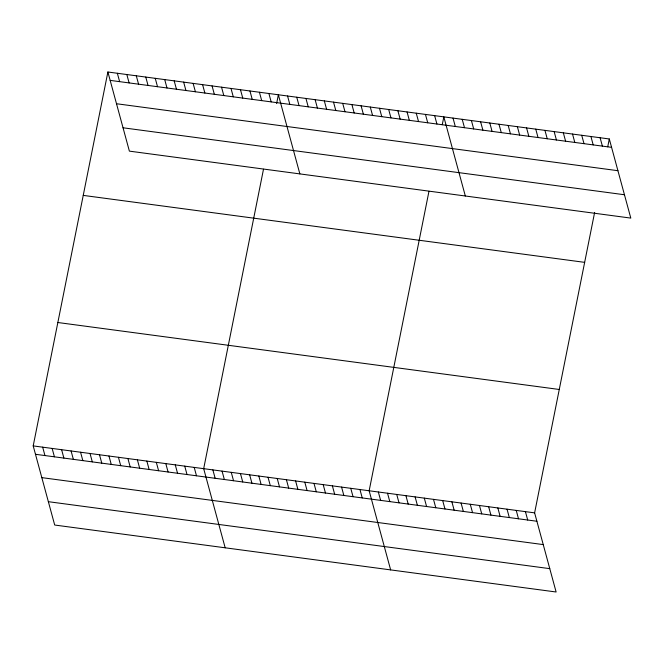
<?xml version="1.0" encoding="UTF-8"?>
<svg xmlns="http://www.w3.org/2000/svg" width="664" height="664" viewBox="0 0 664 664"><rect width="100%" height="100%" fill="white"/><g stroke="black" fill="none" stroke-linecap="round" stroke-linejoin="round"><path stroke-width="1" d="M594.629 212.414L534.62 512.865L556.117 591.997L54.697 525.033L33.2 445.901L107.883 72.002L609.303 138.967L630.8 218.099L129.38 151.135L107.883 72.002M263.5 169.195L203.682 468.668L225.179 547.8M276.606 103.584L278.365 94.769L299.862 173.902M428.969 191.29L369.151 490.771L390.648 569.903M442.265 124.699L443.834 116.872L465.331 195.996M607.734 146.802L609.303 138.967M110.166 80.385L611.577 147.35M116.507 103.733L617.918 170.698M123.039 127.787L624.459 194.751M83.241 195.39L584.652 262.355M57.843 322.513L559.262 389.477M33.2 445.901L534.62 512.865M35.474 454.292L536.894 521.248M41.824 477.632L543.235 544.596M48.356 501.685L549.775 568.65M600.107 137.738L602.389 146.121M590.918 136.51L593.193 144.893M581.722 135.282L584.005 143.665M572.534 134.053L574.808 142.445M563.338 132.825L565.612 141.216M554.141 131.596L556.424 139.988M544.953 130.376L547.227 138.759M535.757 129.148L538.039 137.531M526.569 127.92L528.843 136.303M517.372 126.691L519.655 135.074M508.184 125.463L510.458 133.846M498.988 124.234L501.27 132.617M489.8 123.006L492.074 131.389M480.603 121.778L482.886 130.161M471.415 120.549L473.689 128.94M462.219 119.321L464.493 127.712M453.022 118.092L455.305 126.484M434.638 115.644L436.92 124.027M425.45 114.415L427.724 122.798M525.423 511.637L527.706 520.02M416.253 113.187L418.536 121.57M516.235 510.409L518.509 518.8M407.065 111.959L409.339 120.342M507.039 509.18L509.321 517.571M397.869 110.73L400.151 119.113M497.842 507.952L500.125 516.343M388.681 109.502L390.955 117.885M488.654 506.723L490.928 515.115M379.484 108.273L381.767 116.657M479.458 505.503L481.74 513.886M370.288 107.045L372.57 115.436M470.27 504.275L472.544 512.658M361.1 105.817L363.374 114.208M461.073 503.046L463.356 511.429M351.903 104.588L354.186 112.98M451.885 501.818L454.159 510.201M342.715 103.368L344.989 111.751M442.689 500.59L444.971 508.973M333.519 102.14L335.801 110.523M433.501 499.361L435.775 507.744M324.331 100.911L326.605 109.294M424.304 498.133L426.587 506.516M315.134 99.683L317.417 108.066M415.116 496.904L417.39 505.296M305.946 98.455L308.221 106.838M405.92 495.676L408.194 504.067M296.75 97.226L299.032 105.609M396.723 494.448L399.006 502.839M287.562 95.998L289.836 104.381M387.535 493.227L389.809 501.611M378.339 491.999L380.621 500.382M268.895 93.508L271.169 101.891M259.425 92.238L261.699 100.629M359.954 489.542L362.237 497.925M249.954 90.976L252.229 99.359M350.766 488.314L353.041 496.697M240.484 89.715L242.758 98.098M341.57 487.085L343.852 495.469M231.006 88.445L233.288 96.828M332.382 485.857L334.656 494.24M221.535 87.183L223.818 95.566M323.185 484.629L325.468 493.012M212.065 85.913L214.347 94.305M313.997 483.4L316.272 491.792M202.595 84.652L204.877 93.035M304.801 482.172L307.075 490.563M193.124 83.39L195.407 91.773M295.604 480.944L297.887 489.335M183.654 82.12L185.928 90.511M286.416 479.723L288.691 488.106M174.184 80.859L176.458 89.242M277.22 478.495L279.502 486.878M164.713 79.589L166.988 87.98M268.032 477.267L270.306 485.65M155.243 78.327L157.517 86.71M258.836 476.038L261.118 484.421M145.765 77.065L148.047 85.448M249.647 474.81L251.922 483.193M136.294 75.796L138.577 84.187M240.451 473.581L242.733 481.964M126.824 74.534L129.107 82.917M231.263 472.353L233.537 480.736M117.354 73.264L119.636 81.655M222.066 471.125L224.349 479.508M212.878 469.896L215.153 478.287M194.212 467.406L196.486 475.789M184.741 466.145L187.016 474.528M175.271 464.875L177.545 473.258M165.801 463.613L168.075 471.996M156.322 462.343L158.605 470.734M146.852 461.082L149.134 469.465M137.382 459.82L139.664 468.203M127.911 458.55L130.194 466.933M118.441 457.288L120.715 465.671M108.971 456.019L111.245 464.41M99.5 454.757L101.775 463.14M90.03 453.495L92.304 461.878M80.56 452.226L82.834 460.617M71.081 450.964L73.364 459.347M61.611 449.694L63.893 458.085M52.141 448.432L54.423 456.815M42.67 447.171L44.953 455.554"/></g></svg>
